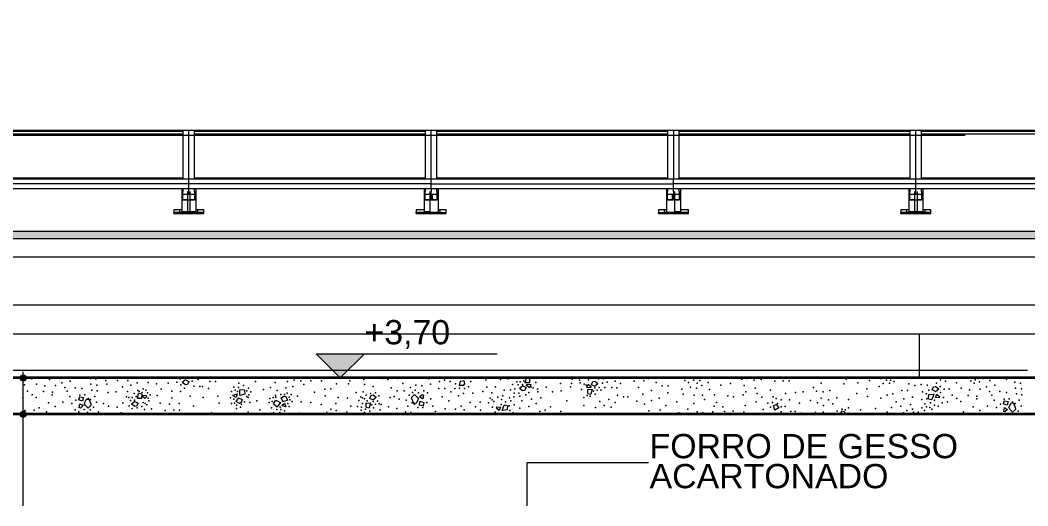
# Model space of a CAD drawing. Header units: metres. Extents: x -1783 to 21505, y -57 to 13660.
# Drawn here: x 16170.1 to 16585.8, y 7629.2 to 7829.5 of the extents above; entities that cross this region are included whole.
import ezdxf

# ---------------------------------------------------------------- set-up
doc = ezdxf.new("R2010")
doc.units = ezdxf.units.M
doc.header["$MEASUREMENT"] = 0
doc.linetypes.add('broken', pattern=[2.46944, 1.41111, -1.05833])
for name, color, linetype, lineweight, true_color in [('01_A Corte AA_1_ESTRUTURA-COB.EST_Caneta_No__16', 7, 'Continuous', 0, 0xc9c9c9), ('01_A Corte AA_1_ESTRUTURA-COB.EST_Caneta_No__97', 7, 'Continuous', 5, 0x6b6b6b), ('01_A Corte AA_1_PAREDE CONSTRUIR_Caneta_No__16', 7, 'Continuous', 0, 0xc9c9c9)]:
    doc.layers.add(name, color=color, linetype=linetype, lineweight=lineweight, true_color=true_color)
for name, color, linetype, lineweight in [('01_A Corte AA_1_ESTRUTURA-COB.EST_Caneta_No__241', 7, 'Continuous', 13), ('01_A Corte AA_1_LAJES.EST_Caneta_No__1', 7, 'Continuous', 35), ('01_A Corte AA_1_LAJES.EST_Caneta_No__241', 7, 'Continuous', 13), ('01_A Corte AA_1_LAJES.EST_Caneta_No__96', 252, 'Continuous', 0), ('01_A Corte AA_1_NOTAS-LAYOUT.EXEC_Caneta_No__241', 7, 'Continuous', 13)]:
    doc.layers.add(name, color=color, linetype=linetype, lineweight=lineweight)
for name, color, linetype in [('01_A Corte AA_1_PAREDE CONSTRUIR', 7, 'Continuous'), ('cotas', 7, 'Continuous'), ('COTAS EXECUTIVO.EXEC', 7, 'Continuous')]:
    doc.layers.add(name, color=color, linetype=linetype)
doc.styles.add('GENERATED_STYLE_1', font='arial.ttf')

# ---------------------------------------------------------------- blocks, each defined once
blk = doc.blocks.new('*X6658', base_point=(-79.8343, -33.8088))
at = {"layer": '01_A Corte AA_1_LAJES.EST_Caneta_No__241', "color": 7, "linetype": 'Continuous', "lineweight": 13, "ltscale": 1000}
for p, q in [((-62.0921, 3.6924), (-62.1057, 3.6812)), ((-62.0931, 3.6712), (-62.1057, 3.6812)), ((-62.0849, 3.6732), (-62.0931, 3.6712)), ((-62.0921, 3.6924), (-62.0787, 3.686)), ((-62.0787, 3.686), (-62.0849, 3.6732)), ((-60.9587, 3.6865), (-60.9628, 3.6694)), ((-60.9467, 3.669), (-60.9628, 3.6694)), ((-60.9587, 3.6865), (-60.9442, 3.6895)), ((-60.9414, 3.6756), (-60.9467, 3.669)), ((-60.9442, 3.6895), (-60.9414, 3.6756)), ((-60.7007, 3.6674), (-60.7143, 3.6563)), ((-60.7007, 3.6674), (-60.6873, 3.6611)), ((-60.6873, 3.6611), (-60.6935, 3.6483)), ((-60.6906, 3.6792), (-60.6855, 3.6999)), ((-60.6732, 3.6804), (-60.6906, 3.6792)), ((-60.6725, 3.697), (-60.6855, 3.6999)), ((-60.6854, 3.6687), (-60.6841, 3.6739)), ((-60.6738, 3.6592), (-60.6854, 3.6687)), ((-60.6841, 3.6739), (-60.6682, 3.6732)), ((-60.6682, 3.6732), (-60.6738, 3.6592)), ((-60.6725, 3.697), (-60.6732, 3.6804)), ((-60.4371, 3.6601), (-60.4314, 3.6741)), ((-60.4212, 3.6593), (-60.4371, 3.6601)), ((-60.4314, 3.6741), (-60.4198, 3.6646)), ((-60.4198, 3.6646), (-60.4212, 3.6593)), ((-60.418, 3.6722), (-60.4118, 3.685)), ((-60.4046, 3.6658), (-60.418, 3.6722)), ((-60.4118, 3.685), (-60.4036, 3.687)), ((-60.4046, 3.6658), (-60.391, 3.677)), ((-60.4036, 3.687), (-60.391, 3.677)), ((-60.016, 3.6992), (-60.0159, 3.7)), ((-60.011, 3.6972), (-60.016, 3.6992)), ((-60.008, 3.7), (-60.011, 3.6972)), ((-59.9793, 3.6964), (-59.9827, 3.7)), ((-59.9756, 3.7), (-59.9793, 3.6964)), ((-59.0118, 3.6504), (-59.0056, 3.6632)), ((-59.0056, 3.6632), (-58.9975, 3.6652)), ((-58.9975, 3.6652), (-58.9848, 3.6552)), ((-58.828, 3.7), (-58.8192, 3.6981)), ((-58.8187, 3.7), (-58.8192, 3.6981)), ((-62.5292, 3.6222), (-62.5337, 3.6097)), ((-62.5292, 3.6222), (-62.5127, 3.6193)), ((-62.5127, 3.6193), (-62.5169, 3.6039)), ((-62.2912, 3.6146), (-62.2861, 3.6352)), ((-62.2731, 3.6324), (-62.2861, 3.6352)), ((-62.2731, 3.6324), (-62.2737, 3.6157)), ((-62.2694, 3.623), (-62.268, 3.6283)), ((-62.2612, 3.6163), (-62.2694, 3.623)), ((-62.268, 3.6283), (-62.2554, 3.6277)), ((-62.2612, 3.6163), (-62.2558, 3.6184)), ((-62.2533, 3.6246), (-62.2558, 3.6184)), ((-62.2533, 3.6246), (-62.2554, 3.6277)), ((-61.8958, 3.6267), (-61.8955, 3.6293)), ((-61.8828, 3.6191), (-61.8958, 3.6267)), ((-61.8955, 3.6293), (-61.8794, 3.6338)), ((-61.8735, 3.6185), (-61.8842, 3.6028)), ((-61.8794, 3.6338), (-61.8828, 3.6191)), ((-61.8735, 3.6185), (-61.8583, 3.6117)), ((-61.8677, 3.6279), (-61.8684, 3.6506)), ((-61.8493, 3.6496), (-61.8684, 3.6506)), ((-61.8474, 3.633), (-61.8677, 3.6279)), ((-61.8493, 3.6496), (-61.8474, 3.633)), ((-61.698, 3.6174), (-61.6863, 3.6254)), ((-61.6905, 3.6026), (-61.698, 3.6174)), ((-61.6863, 3.6254), (-61.6782, 3.6231)), ((-61.6782, 3.6231), (-61.6722, 3.6081)), ((-61.3326, 3.6157), (-61.3264, 3.6284)), ((-61.3264, 3.6284), (-61.3182, 3.6305)), ((-61.3192, 3.6093), (-61.3056, 3.6205)), ((-61.3182, 3.6305), (-61.3056, 3.6205)), ((-61.1589, 3.6211), (-61.1472, 3.6323)), ((-61.158, 3.6128), (-61.1589, 3.6211)), ((-61.1472, 3.6323), (-61.1351, 3.6197)), ((-61.1351, 3.6197), (-61.1308, 3.6127)), ((-61.1265, 3.6214), (-61.1155, 3.6316)), ((-61.1134, 3.6139), (-61.1265, 3.6214)), ((-61.1155, 3.6316), (-61.1105, 3.6295)), ((-61.1105, 3.6295), (-61.1134, 3.6139)), ((-60.7016, 3.6463), (-60.7143, 3.6563)), ((-60.6935, 3.6483), (-60.7016, 3.6463)), ((-60.4328, 3.6363), (-60.4321, 3.6529)), ((-60.4328, 3.6363), (-60.4198, 3.6334)), ((-60.4321, 3.6529), (-60.4147, 3.654)), ((-60.4147, 3.654), (-60.4198, 3.6334)), ((-59.0266, 3.6145), (-59.026, 3.6311)), ((-59.026, 3.6311), (-59.0051, 3.633)), ((-59.0051, 3.633), (-59.0136, 3.6116)), ((-58.9984, 3.6441), (-59.0118, 3.6504)), ((-58.9985, 3.6191), (-58.9929, 3.6332)), ((-58.9826, 3.6184), (-58.9985, 3.6191)), ((-58.9984, 3.6441), (-58.9848, 3.6552)), ((-58.9929, 3.6332), (-58.9813, 3.6236)), ((-58.9813, 3.6236), (-58.9826, 3.6184)), ((-62.5169, 3.6039), (-62.5337, 3.6097)), ((-62.5312, 3.578), (-62.5283, 3.5937)), ((-62.5262, 3.576), (-62.5312, 3.578)), ((-62.5283, 3.5937), (-62.5152, 3.5862)), ((-62.5152, 3.5862), (-62.5262, 3.576)), ((-62.5017, 3.6109), (-62.5109, 3.5949)), ((-62.5066, 3.5879), (-62.5109, 3.5949)), ((-62.4944, 3.5753), (-62.5066, 3.5879)), ((-62.4897, 3.6115), (-62.5017, 3.6109)), ((-62.4828, 3.5865), (-62.4944, 3.5753)), ((-62.4837, 3.5948), (-62.4897, 3.6115)), ((-62.4837, 3.5948), (-62.4828, 3.5865)), ((-62.3013, 3.6028), (-62.3149, 3.5916)), ((-62.3022, 3.5816), (-62.3149, 3.5916)), ((-62.2941, 3.5837), (-62.3022, 3.5816)), ((-62.3013, 3.6028), (-62.2879, 3.5964)), ((-62.2879, 3.5964), (-62.2941, 3.5837)), ((-62.2737, 3.6157), (-62.2912, 3.6146)), ((-61.8701, 3.5949), (-61.8842, 3.6028)), ((-61.8624, 3.5982), (-61.8701, 3.5949)), ((-61.8583, 3.6117), (-61.8624, 3.5982)), ((-61.7288, 3.5937), (-61.7199, 3.6078)), ((-61.7288, 3.5937), (-61.7147, 3.5809)), ((-61.7199, 3.6078), (-61.7008, 3.599)), ((-61.7008, 3.599), (-61.7147, 3.5809)), ((-61.6955, 3.587), (-61.6836, 3.5963)), ((-61.6801, 3.5804), (-61.6955, 3.587)), ((-61.6905, 3.6026), (-61.6722, 3.6081)), ((-61.6836, 3.5963), (-61.6783, 3.5822)), ((-61.6783, 3.5822), (-61.6801, 3.5804)), ((-61.3474, 3.5797), (-61.3467, 3.5964)), ((-61.3474, 3.5797), (-61.3344, 3.5769)), ((-61.3467, 3.5964), (-61.3293, 3.5975)), ((-61.3293, 3.5975), (-61.3344, 3.5769)), ((-61.3192, 3.6093), (-61.3326, 3.6157)), ((-61.158, 3.6128), (-61.152, 3.596)), ((-61.152, 3.596), (-61.14, 3.5967)), ((-61.14, 3.5967), (-61.1308, 3.6127)), ((-61.1289, 3.5883), (-61.1248, 3.6037)), ((-61.1125, 3.5854), (-61.1289, 3.5883)), ((-61.1248, 3.6037), (-61.108, 3.5979)), ((-61.1125, 3.5854), (-61.108, 3.5979)), ((-60.8096, 3.5756), (-60.8083, 3.5808)), ((-60.8083, 3.5808), (-60.7924, 3.5801)), ((-60.7924, 3.5801), (-60.7981, 3.566)), ((-60.7859, 3.5662), (-60.7773, 3.5876)), ((-60.7643, 3.5847), (-60.7773, 3.5876)), ((-60.7643, 3.5847), (-60.765, 3.5681)), ((-59.6545, 3.5899), (-59.6665, 3.5843)), ((-59.6611, 3.5665), (-59.6665, 3.5843)), ((-59.6449, 3.5762), (-59.6611, 3.5665)), ((-59.6545, 3.5899), (-59.6449, 3.5762)), ((-59.0266, 3.6145), (-59.0136, 3.6116)), ((-58.7144, 3.6061), (-58.7189, 3.5937)), ((-58.7021, 3.5879), (-58.7189, 3.5937)), ((-58.7164, 3.562), (-58.7135, 3.5777)), ((-58.7144, 3.6061), (-58.698, 3.6033)), ((-58.7135, 3.5777), (-58.7004, 3.5702)), ((-58.698, 3.6033), (-58.7021, 3.5879)), ((-58.6869, 3.5949), (-58.6961, 3.5789)), ((-58.6918, 3.5719), (-58.6961, 3.5789)), ((-58.6749, 3.5955), (-58.6869, 3.5949)), ((-58.669, 3.5788), (-58.6749, 3.5955)), ((-58.669, 3.5788), (-58.668, 3.5704)), ((-60.7981, 3.566), (-60.8096, 3.5756)), ((-60.7925, 3.5552), (-60.7988, 3.55)), ((-60.7925, 3.5552), (-60.7817, 3.55)), ((-60.765, 3.5681), (-60.7859, 3.5662)), ((-59.6557, 3.55), (-59.6446, 3.5523)), ((-59.6446, 3.5523), (-59.6441, 3.55)), ((-59.389, 3.55), (-59.3859, 3.5627)), ((-59.3729, 3.5598), (-59.3859, 3.5627)), ((-59.3729, 3.5598), (-59.3733, 3.55)), ((-58.7114, 3.56), (-58.7164, 3.562)), ((-58.7004, 3.5702), (-58.7114, 3.56)), ((-58.6797, 3.5593), (-58.6918, 3.5719)), ((-58.668, 3.5704), (-58.6797, 3.5593))]:
    blk.add_line(p, q, dxfattribs=at)
for p in [(-62.7566, 3.6713), (-62.7268, 3.6962), (-62.7075, 3.6741), (-62.6729, 3.6675), (-62.6533, 3.694), (-62.6285, 3.6692), (-62.6023, 3.6796), (-62.5901, 3.6603), (-62.568, 3.6861), (-62.5477, 3.6596), (-62.4849, 3.6981), (-62.483, 3.6741), (-62.4623, 3.6948), (-62.4583, 3.6707), (-62.4212, 3.6889), (-62.417, 3.6742), (-62.3724, 3.6897), (-62.3609, 3.6993), (-62.3521, 3.6632), (-62.33, 3.689), (-62.3178, 3.6697), (-62.2916, 3.6801), (-62.2471, 3.6818), (-62.2126, 3.6752), (-62.1635, 3.6779), (-62.1288, 3.6822), (-62.1139, 3.6959), (-62.112, 3.672), (-62.0656, 3.6867), (-62.0579, 3.6656), (-62.0396, 3.6939), (-62.0337, 3.6641), (-62.0223, 3.6651), (-61.9923, 3.685), (-61.9687, 3.685), (-61.9306, 3.6992), (-61.8924, 3.662), (-61.8744, 3.6599), (-61.8729, 3.6791), (-61.8528, 3.669), (-61.8437, 3.6985), (-61.8032, 3.6849), (-61.7415, 3.6601), (-61.722, 3.6807), (-61.6715, 3.6857), (-61.6499, 3.6646), (-61.6439, 3.691), (-61.617, 3.6881), (-61.604, 3.6732), (-61.576, 3.6877), (-61.5314, 3.6877), (-61.4688, 3.6751), (-61.42, 3.6751), (-61.414, 3.6884), (-61.3566, 3.6933), (-61.3539, 3.6728), (-61.3182, 3.665), (-61.2816, 3.6971), (-61.2573, 3.6934), (-61.2435, 3.659), (-61.2168, 3.6979), (-61.196, 3.6764), (-61.1676, 3.6994), (-61.1642, 3.6604), (-61.142, 3.6708), (-61.1327, 3.6995), (-61.1177, 3.667), (-61.088, 3.6961), (-61.0815, 3.6746), (-61.0451, 3.6857), (-61.0237, 3.6904), (-61.0003, 3.6859), (-60.9782, 3.6762), (-60.9342, 3.698), (-60.9244, 3.6632), (-60.9153, 3.6858), (-60.8951, 3.6992), (-60.8771, 3.6986), (-60.8531, 3.6921), (-60.8498, 3.6622), (-60.8138, 3.6631), (-60.793, 3.6942), (-60.7608, 3.6959), (-60.7427, 3.6728), (-60.7259, 3.6837), (-60.7194, 3.6721), (-60.7114, 3.6844), (-60.7034, 3.6999), (-60.7018, 3.6734), (-60.6959, 3.6877), (-60.6663, 3.6631), (-60.6582, 3.6592), (-60.6466, 3.6811), (-60.6048, 3.6623), (-60.5446, 3.6768), (-60.5043, 3.6639), (-60.5003, 3.6777), (-60.4972, 3.6954), (-60.4665, 3.6905), (-60.4646, 3.6795), (-60.4471, 3.6741), (-60.439, 3.6702), (-60.4293, 3.6927), (-60.4035, 3.6598), (-60.3878, 3.6958), (-60.3859, 3.6611), (-60.3717, 3.678), (-60.3685, 3.6963), (-60.3626, 3.6604), (-60.353, 3.6819), (-60.3341, 3.6611), (-60.3193, 3.6863), (-60.3128, 3.6589), (-60.297, 3.6764), (-60.2406, 3.687), (-60.2235, 3.661), (-60.2018, 3.6885), (-60.1816, 3.6977), (-60.1508, 3.6809), (-60.1254, 3.6675), (-60.1012, 3.6677), (-60.0327, 3.69), (-60.0174, 3.6815), (-60.0088, 3.6617), (-59.995, 3.6903), (-59.9816, 3.6789), (-59.971, 3.6889), (-59.9623, 3.6684), (-59.9359, 3.6813), (-59.8831, 3.6698), (-59.8443, 3.6776), (-59.7968, 3.6946), (-59.7871, 3.6683), (-59.7762, 3.6974), (-59.7463, 3.6904), (-59.717, 3.6937), (-59.6615, 3.6873), (-59.626, 3.688), (-59.6021, 3.6881), (-59.5012, 3.6601), (-59.4694, 3.6778), (-59.3763, 3.6756), (-59.3665, 3.6951), (-59.3186, 3.6794), (-59.2706, 3.6898), (-59.2304, 3.6642), (-59.2231, 3.6976), (-59.2139, 3.6771), (-59.2006, 3.691), (-59.188, 3.6781), (-59.1837, 3.6914), (-59.1686, 3.6856), (-59.1075, 3.6763), (-59.083, 3.6682), (-59.0568, 3.6723), (-59.0326, 3.6708), (-58.9936, 3.6783), (-58.9785, 3.6644), (-58.9779, 3.6922), (-58.9562, 3.6873), (-58.912, 3.6802), (-58.8528, 3.6887), (-58.8385, 3.678), (-58.8343, 3.6927), (-58.8167, 3.6845), (-58.8013, 3.698), (-58.7875, 3.6636), (-58.7735, 3.6893), (-58.7532, 3.6701), (-58.7053, 3.6949), (-58.6701, 3.6821), (-58.6475, 3.6788), (-58.6182, 3.6989), (-62.7637, 3.6177), (-62.7444, 3.6454), (-62.725, 3.6309), (-62.7081, 3.6195), (-62.6784, 3.644), (-62.642, 3.6305), (-62.6418, 3.641), (-62.5804, 3.6455), (-62.5701, 3.624), (-62.5289, 3.6291), (-62.5201, 3.6559), (-62.5083, 3.6298), (-62.4791, 3.65), (-62.4671, 3.6241), (-62.4564, 3.6467), (-62.4113, 3.6395), (-62.3787, 3.6429), (-62.3353, 3.6221), (-62.3318, 3.6439), (-62.3265, 3.6191), (-62.312, 3.6197), (-62.304, 3.6352), (-62.2965, 3.623), (-62.2885, 3.6488), (-62.283, 3.6438), (-62.271, 3.6406), (-62.2668, 3.6553), (-62.2566, 3.6494), (-62.2493, 3.6379), (-62.2378, 3.6298), (-62.2096, 3.628), (-62.1933, 3.6531), (-62.1491, 3.646), (-62.1487, 3.6174), (-62.1126, 3.6442), (-62.0969, 3.6581), (-62.0731, 3.6246), (-62.0194, 3.6197), (-61.9978, 3.657), (-61.9597, 3.6242), (-61.9067, 3.6176), (-61.9027, 3.644), (-61.8874, 3.649), (-61.8784, 3.6437), (-61.84, 3.6229), (-61.8392, 3.6467), (-61.834, 3.619), (-61.8324, 3.6576), (-61.8318, 3.6306), (-61.8235, 3.6433), (-61.7706, 3.6525), (-61.7304, 3.6195), (-61.7215, 3.6271), (-61.7192, 3.6202), (-61.7141, 3.6481), (-61.6988, 3.6311), (-61.6834, 3.6311), (-61.6782, 3.6586), (-61.6725, 3.6375), (-61.6641, 3.6206), (-61.656, 3.6321), (-61.631, 3.6252), (-61.5599, 3.6412), (-61.5172, 3.6543), (-61.5159, 3.626), (-61.4933, 3.6544), (-61.462, 3.6198), (-61.3883, 3.6395), (-61.3685, 3.6226), (-61.3617, 3.6176), (-61.359, 3.6429), (-61.3472, 3.6296), (-61.329, 3.6359), (-61.3085, 3.6386), (-61.2954, 3.6268), (-61.248, 3.619), (-61.231, 3.6234), (-61.2198, 3.6469), (-61.1907, 3.6474), (-61.1696, 3.6284), (-61.1556, 3.6398), (-61.1449, 3.6499), (-61.1316, 3.6384), (-61.1091, 3.6473), (-61.0938, 3.6388), (-61.0466, 3.6565), (-61.033, 3.6214), (-61.0224, 3.6567), (-60.9971, 3.6433), (-60.9819, 3.6562), (-60.9663, 3.6265), (-60.9623, 3.6582), (-60.946, 3.6357), (-60.9419, 3.6563), (-60.9073, 3.6372), (-60.8656, 3.6447), (-60.8286, 3.6379), (-60.8044, 3.6208), (-60.7836, 3.626), (-60.7783, 3.6494), (-60.7555, 3.6183), (-60.7522, 3.6513), (-60.7371, 3.6219), (-60.7368, 3.6369), (-60.7336, 3.6553), (-60.7175, 3.6375), (-60.713, 3.6249), (-60.6889, 3.6301), (-60.676, 3.6405), (-60.6407, 3.6538), (-60.6388, 3.6428), (-60.6257, 3.6176), (-60.5786, 3.643), (-60.5418, 3.6474), (-60.4587, 3.6522), (-60.4493, 3.6192), (-60.4349, 3.628), (-60.4228, 3.6249), (-60.4094, 3.6456), (-60.4019, 3.6334), (-60.3938, 3.6489), (-60.3794, 3.6495), (-60.3095, 3.629), (-60.2855, 3.6225), (-60.2675, 3.6219), (-60.2049, 3.633), (-60.1696, 3.648), (-60.1028, 3.6386), (-60.045, 3.6542), (-60.0386, 3.6327), (-59.9938, 3.6292), (-59.9845, 3.658), (-59.9589, 3.6293), (-59.9305, 3.6524), (-59.9097, 3.6309), (-59.8553, 3.6263), (-59.8309, 3.6225), (-59.7913, 3.631), (-59.7799, 3.6423), (-59.7419, 3.6582), (-59.7339, 3.6359), (-59.7141, 3.6205), (-59.679, 3.6491), (-59.6677, 3.622), (-59.6165, 3.6365), (-59.5761, 3.6403), (-59.5441, 3.6425), (-59.4883, 3.6451), (-59.4614, 3.6423), (-59.4337, 3.6476), (-59.4045, 3.6175), (-59.322, 3.6362), (-59.2815, 3.6551), (-59.2781, 3.6232), (-59.197, 3.6293), (-59.1747, 3.634), (-59.1366, 3.6483), (-59.113, 3.6482), (-59.0932, 3.6212), (-59.051, 3.6425), (-59.037, 3.6341), (-59.0249, 3.6497), (-58.9767, 3.6405), (-58.9649, 3.6194), (-58.9617, 3.6542), (-58.9418, 3.6553), (-58.9296, 3.6293), (-58.8927, 3.6581), (-58.8636, 3.628), (-58.8581, 3.6515), (-58.827, 3.6249), (-58.8137, 3.6532), (-58.7753, 3.6443), (-58.7656, 3.6295), (-58.7329, 3.6436), (-58.7053, 3.6399), (-58.6682, 3.6581), (-58.6643, 3.634), (-58.6435, 3.6546), (-58.6416, 3.6307), (-62.6967, 3.5765), (-62.6572, 3.5975), (-62.63, 3.5817), (-62.598, 3.6002), (-62.5614, 3.5943), (-62.5449, 3.6084), (-62.4945, 3.6157), (-62.4845, 3.6107), (-62.4721, 3.5792), (-62.4595, 3.5998), (-62.4307, 3.5945), (-62.4107, 3.5841), (-62.3745, 3.5789), (-62.3512, 3.5976), (-62.325, 3.5853), (-62.32, 3.6075), (-62.3024, 3.6088), (-62.2914, 3.5762), (-62.2733, 3.5825), (-62.2669, 3.5985), (-62.2588, 3.5945), (-62.252, 3.5895), (-62.2472, 3.6165), (-62.2435, 3.6049), (-62.197, 3.5957), (-62.1584, 3.5923), (-62.1185, 3.5952), (-62.0599, 3.5831), (-61.9538, 3.5964), (-61.9026, 3.5949), (-61.8937, 3.6122), (-61.8908, 3.5955), (-61.8826, 3.5879), (-61.8654, 3.5801), (-61.861, 3.5919), (-61.8491, 3.6016), (-61.8265, 3.5981), (-61.7976, 3.606), (-61.747, 3.5981), (-61.7448, 3.6148), (-61.7383, 3.5764), (-61.7349, 3.6023), (-61.7025, 3.5799), (-61.6708, 3.5948), (-61.6641, 3.5824), (-61.6625, 3.6096), (-61.653, 3.6027), (-61.615, 3.6015), (-61.576, 3.5982), (-61.5326, 3.5907), (-61.4717, 3.5947), (-61.4235, 3.6164), (-61.4109, 3.5841), (-61.3826, 3.5823), (-61.3769, 3.6072), (-61.3667, 3.5789), (-61.3621, 3.5945), (-61.3535, 3.6136), (-61.3425, 3.6059), (-61.324, 3.5891), (-61.3181, 3.6033), (-61.3165, 3.5769), (-61.3084, 3.5924), (-61.3005, 3.6046), (-61.2939, 3.593), (-61.2852, 3.59), (-61.2547, 3.5811), (-61.211, 3.6131), (-61.1822, 3.6078), (-61.1746, 3.5835), (-61.1572, 3.5969), (-61.1472, 3.5919), (-61.1334, 3.5778), (-61.1127, 3.5785), (-61.0968, 3.5992), (-61.0803, 3.6133), (-61.0716, 3.5836), (-61.0058, 3.6055), (-60.955, 3.5835), (-60.9182, 3.5991), (-60.8954, 3.5812), (-60.8761, 3.6003), (-60.842, 3.5975), (-60.835, 3.6164), (-60.8274, 3.6095), (-60.826, 3.5798), (-60.8202, 3.6023), (-60.7894, 3.5908), (-60.7889, 3.6112), (-60.7723, 3.6018), (-60.7574, 3.5855), (-60.7496, 3.6058), (-60.737, 3.5887), (-60.7042, 3.6053), (-60.6763, 3.5819), (-60.665, 3.6124), (-60.6457, 3.5947), (-60.586, 3.5815), (-60.5194, 3.6059), (-60.4485, 3.5857), (-60.4012, 3.5785), (-60.3836, 3.6033), (-60.3656, 3.5861), (-60.3453, 3.6104), (-60.3364, 3.5799), (-60.3203, 3.5992), (-60.2301, 3.6048), (-60.1988, 3.5924), (-60.1701, 3.6075), (-60.1386, 3.6169), (-60.1102, 3.5857), (-60.0647, 3.6014), (-59.9954, 3.5948), (-59.9517, 3.6106), (-59.9116, 3.5838), (-59.9013, 3.5986), (-59.8752, 3.581), (-59.7835, 3.5857), (-59.7381, 3.6014), (-59.6901, 3.5962), (-59.6782, 3.5796), (-59.6711, 3.5987), (-59.6554, 3.6156), (-59.6494, 3.5946), (-59.6351, 3.6095), (-59.6343, 3.5805), (-59.6181, 3.5822), (-59.5998, 3.61), (-59.5598, 3.5959), (-59.5131, 3.6068), (-59.4853, 3.5968), (-59.4693, 3.6162), (-59.4603, 3.5857), (-59.4401, 3.61), (-59.4221, 3.5928), (-59.3572, 3.6104), (-59.3564, 3.5768), (-59.2236, 3.616), (-59.18, 3.5785), (-59.16, 3.6014), (-59.1407, 3.5837), (-59.1293, 3.6142), (-59.1014, 3.5908), (-59.0539, 3.6105), (-59.0539, 3.5774), (-59.0414, 3.5934), (-59.0354, 3.5809), (-59.0335, 3.6138), (-59.0208, 3.5776), (-59.0187, 3.5974), (-59.002, 3.588), (-59.0015, 3.6084), (-58.9869, 3.5836), (-58.9708, 3.5969), (-58.9489, 3.6017), (-58.9102, 3.6149), (-58.8933, 3.6035), (-58.8424, 3.5815), (-58.8272, 3.6144), (-58.7832, 3.5842), (-58.7553, 3.608), (-58.7466, 3.5783), (-58.7301, 3.5924), (-58.7142, 3.6131), (-58.6935, 3.6138), (-58.6797, 3.5997), (-58.6697, 3.5947), (-58.6523, 3.6081), (-58.6447, 3.5837), (-62.7557, 3.5658), (-62.717, 3.5673), (-62.6659, 3.5598), (-62.5479, 3.5688), (-62.5326, 3.5603), (-62.5101, 3.5692), (-62.4968, 3.5577), (-62.4861, 3.5678), (-62.451, 3.5601), (-62.3594, 3.5564), (-62.3119, 3.5735), (-62.2614, 3.5692), (-62.2322, 3.5726), (-62.1767, 3.5661), (-62.1412, 3.5668), (-62.1173, 3.5669), (-61.9846, 3.5566), (-61.8915, 3.5545), (-61.8817, 3.5739), (-61.8338, 3.5582), (-61.7858, 3.5686), (-61.729, 3.5559), (-61.7158, 3.5698), (-61.7031, 3.557), (-61.6988, 3.5702), (-61.6838, 3.5644), (-61.6226, 3.5551), (-61.572, 3.5511), (-61.5088, 3.5571), (-61.4931, 3.571), (-61.4714, 3.5661), (-61.4272, 3.559), (-61.368, 3.5675), (-61.3536, 3.5568), (-61.3495, 3.5715), (-61.3319, 3.5633), (-61.2887, 3.5682), (-61.2205, 3.5737), (-61.1853, 3.5609), (-61.1626, 3.5576), (-61.1216, 3.5517), (-61.0727, 3.5525), (-61.0613, 3.5621), (-61.0304, 3.5518), (-61.0211, 3.5726), (-60.9786, 3.5711), (-60.9421, 3.5681), (-60.876, 3.5667), (-60.8143, 3.5588), (-60.7539, 3.5651), (-60.7399, 3.5567), (-60.7124, 3.5749), (-60.631, 3.5621), (-60.6087, 3.5668), (-60.5441, 3.5613), (-60.3443, 3.5538), (-60.3174, 3.5509), (-60.2763, 3.5505), (-60.2318, 3.5505), (-60.1805, 3.565), (-60.1341, 3.5666), (-60.1144, 3.5512), (-60.0569, 3.5561), (-60.0194, 3.5714), (-59.982, 3.5599), (-59.9576, 3.5562), (-59.9172, 3.5607), (-59.868, 3.5622), (-59.8331, 3.5624), (-59.7883, 3.5589), (-59.7241, 3.5532), (-59.7096, 3.5702), (-59.6346, 3.5608), (-59.5955, 3.562), (-59.5774, 3.5614), (-59.5534, 3.5549), (-59.4934, 3.557), (-59.4612, 3.5587), (-59.4037, 3.5627), (-59.3963, 3.5505), (-59.3828, 3.5712), (-59.3708, 3.5681), (-59.3077, 3.5691), (-59.2454, 3.5737), (-59.1976, 3.5582), (-59.1668, 3.5533), (-59.1297, 3.5556), (-59.1167, 3.566), (-59.0926, 3.5712), (-59.0882, 3.5586), (-59.0689, 3.5592), (-59.0438, 3.5662), (-59.0132, 3.5706), (-58.9022, 3.5513), (-58.8819, 3.5605), (-58.8152, 3.5657), (-58.7331, 3.5528), (-58.6953, 3.5532), (-58.6713, 3.5518), (-58.6573, 3.5632)]:
    blk.add_point(p, dxfattribs=at)

msp = doc.modelspace()

# ---------------------------------------------------------------- hatches: boundary and pattern name
at = {"layer": '01_A Corte AA_1_ESTRUTURA-COB.EST_Caneta_No__97', "linetype": 'Continuous', "lineweight": 5, "true_color": 0x6b6b6b}
h = msp.add_hatch(dxfattribs=at)
h.set_pattern_fill('AR_CONC_0001', color=251, scale=100, style=0, pattern_type=2)
h.set_pattern_definition([(50, (22447.53, 7311.93), (-54.6554, 4.78173), [5.715, -62.865]), (355, (22447.53, 7311.93), (-10.57303, 57.31705), [4.572, -50.29218]), (100.4514, (22452.083, 7311.53), (44.08237, 52.53533), [4.857, -53.42707]), (46.1842, (22447.53, 7327.17), (-81.3237, 12.6127), [8.5725, -94.2975]), (96.6356, (22454.306, 7326.12), (71.2212, 74.2278), [7.2855, -80.1407]), (351.1842, (22447.53, 7327.17), (71.2212, 74.2278), [6.858, -75.4379]), (21, (22455.15, 7323.36), (-45.48432, 30.67956), [5.715, -62.865]), (326, (22455.15, 7323.36), (18.5406, 55.2564), [4.572, -50.292]), (71.4514, (22458.94, 7320.803), (64.02493, 24.57683), [4.857, -53.427]), (37.5, (22447.529, 7311.93), (0.92658, 25.36651), [0, -49.6824, 0, -51.054, 0, -50.4825]), (7.5, (22447.53, 7311.93), (20.0459, 30.05417), [0, -29.1084, 0, -48.5394, 0, -19.2405]), (327.5, (22430.536, 7311.93), (-40.67718, 1.718623), [0, -19.05, 0, -59.436, 0, -78.867]), (317.5, (22422.916, 7311.93), (44.43875, 7.62795), [0, -24.765, 0, -39.4716, 0, -56.007])])
h.paths.add_polyline_path([(15816.125, 7742.312), (15816.125, 7739.297), (18026.125, 7739.297), (18026.125, 7742.312)])
at = {"layer": '01_A Corte AA_1_PAREDE CONSTRUIR_Caneta_No__16', "linetype": 'Continuous', "lineweight": 0, "true_color": 0xc9c9c9}
h = msp.add_hatch(dxfattribs=at)
h.set_pattern_fill('CERAMICA_60_X_60_0001', color=9, scale=100, style=0, pattern_type=2)
h.set_pattern_definition([(0, (16541.125, 7311.93), (0, 60), []), (90, (16541.125, 7311.93), (-60, 0), [])])
h.paths.add_polyline_path([(16541.125, 7681.929), (16776.125, 7681.929), (16776.125, 7699.929), (16541.125, 7699.929)])
at = {"layer": 'cotas'}
h = msp.add_hatch(color=7, dxfattribs=at)
h.dxf.hatch_style = 1
h.paths.add_polyline_path([(21504.961, 13659.963), (10304.961, 13659.963), (10304.961, 5739.963), (21504.961, 5739.963)])
h.paths.add_polyline_path([(10571.627, 13593.296), (21371.627, 13593.296), (21371.627, 5806.63), (10571.627, 5806.63)], flags=16)
at = {"layer": 'COTAS EXECUTIVO.EXEC', "linetype": 'Continuous', "lineweight": 13}
msp.add_hatch(color=256, dxfattribs=at).paths.add_polyline_path([(16302.133, 7681.929), (16312.133, 7691.929), (16292.133, 7691.929)])
at = {"layer": 'COTAS EXECUTIVO.EXEC', "linetype": 'Continuous', "lineweight": 13, "ltscale": 1000}
for points in [[(16170.062, 7681.929), (16170.157, 7681.451), (16170.428, 7681.046), (16170.834, 7680.775), (16171.312, 7680.679), (16171.791, 7680.775), (16172.196, 7681.046), (16172.467, 7681.451), (16172.562, 7681.929), (16172.467, 7682.408), (16172.196, 7682.813), (16171.791, 7683.084), (16171.312, 7683.179), (16170.834, 7683.084), (16170.428, 7682.813), (16170.157, 7682.408)], [(16170.062, 7666.929), (16170.157, 7666.451), (16170.428, 7666.046), (16170.834, 7665.775), (16171.312, 7665.679), (16171.791, 7665.775), (16172.196, 7666.046), (16172.467, 7666.451), (16172.562, 7666.929), (16172.467, 7667.408), (16172.196, 7667.813), (16171.791, 7668.084), (16171.312, 7668.179), (16170.834, 7668.084), (16170.428, 7667.813), (16170.157, 7667.408)]]:
    msp.add_hatch(color=256, dxfattribs=at).paths.add_polyline_path(points)

# ---------------------------------------------------------------- linework, layer by layer
at = {"layer": '01_A Corte AA_1_ESTRUTURA-COB.EST_Caneta_No__16', "color": 9, "linetype": 'Continuous', "lineweight": 0, "ltscale": 1000, "true_color": 0xc9c9c9}
for p, q in [((15816.125, 7731.934), (17866.169, 7731.934)), ((17866.169, 7711.934), (15816.125, 7711.934))]:
    msp.add_line(p, q, dxfattribs=at)
at = {"layer": '01_A Corte AA_1_ESTRUTURA-COB.EST_Caneta_No__241', "color": 7, "linetype": 'Continuous', "lineweight": 13, "ltscale": 1000}
for p, q in [((18010.625, 7742.312), (15816.125, 7742.312)), ((18026.125, 7739.297), (15816.125, 7739.297))]:
    msp.add_line(p, q, dxfattribs=at)
at = {"layer": '01_A Corte AA_1_LAJES.EST_Caneta_No__1', "color": 7, "linetype": 'Continuous', "lineweight": 35, "ltscale": 1000}
for p, q in [((18026.125, 7681.929), (15816.125, 7681.929)), ((16776.125, 7666.929), (15831.125, 7666.929))]:
    msp.add_line(p, q, dxfattribs=at)
at = {"layer": '01_A Corte AA_1_LAJES.EST_Caneta_No__96', "color": 252, "linetype": 'Continuous', "lineweight": 0, "ltscale": 1000}
for p, q in [((16239.608, 7783.961), (16139.608, 7783.961)), ((16142.008, 7783.722), (16237.208, 7783.722)), ((16237.208, 7783.722), (16237.208, 7764.299)), ((16339.608, 7783.961), (16239.608, 7783.961)), ((16239.608, 7764.06), (16239.608, 7783.961)), ((16242.008, 7764.299), (16242.008, 7783.722)), ((16242.008, 7783.722), (16337.208, 7783.722)), ((16337.208, 7783.722), (16337.208, 7764.299)), ((16339.608, 7764.06), (16339.608, 7783.961)), ((16439.608, 7783.922), (16339.608, 7783.922)), ((16342.008, 7764.26), (16342.008, 7783.683)), ((16342.008, 7783.683), (16437.208, 7783.683)), ((16437.208, 7783.683), (16437.208, 7764.26)), ((16539.608, 7783.961), (16439.608, 7783.961)), ((16439.608, 7783.961), (16439.608, 7764.06)), ((16442.008, 7764.299), (16442.008, 7783.722)), ((16442.008, 7783.722), (16537.208, 7783.722)), ((16537.208, 7783.722), (16537.208, 7764.299)), ((16639.608, 7783.961), (16539.608, 7783.961)), ((16539.608, 7764.06), (16539.608, 7783.961)), ((16542.008, 7764.299), (16542.008, 7783.722)), ((16542.008, 7783.722), (16637.208, 7783.722)), ((16237.208, 7782.478), (16142.008, 7782.478)), ((16337.208, 7782.478), (16242.008, 7782.478)), ((16437.208, 7782.439), (16342.008, 7782.439)), ((16537.208, 7782.478), (16442.008, 7782.478)), ((16637.208, 7782.478), (16542.008, 7782.478)), ((16139.608, 7764.06), (16239.608, 7764.06)), ((16237.208, 7764.299), (16142.008, 7764.299)), ((16239.608, 7764.06), (16339.608, 7764.06)), ((16239.608, 7762.07), (16239.608, 7764.06)), ((16337.208, 7764.299), (16242.008, 7764.299)), ((16339.608, 7764.021), (16339.608, 7764.06)), ((16339.608, 7764.021), (16439.608, 7764.021)), ((16339.608, 7762.031), (16339.608, 7764.021)), ((16437.208, 7764.26), (16342.008, 7764.26)), ((16439.608, 7764.06), (16539.608, 7764.06)), ((16439.608, 7764.021), (16439.608, 7764.06)), ((16439.608, 7762.031), (16439.608, 7764.021)), ((16537.208, 7764.299), (16442.008, 7764.299)), ((16539.608, 7764.06), (16639.608, 7764.06)), ((16539.608, 7762.07), (16539.608, 7764.06)), ((16637.208, 7764.299), (16542.008, 7764.299)), ((16139.608, 7762.07), (16239.608, 7762.07)), ((16142.008, 7760.08), (16237.208, 7760.08)), ((16236.708, 7760.08), (16236.708, 7759.765)), ((16236.708, 7759.765), (16236.708, 7758.886)), ((16236.708, 7758.886), (16236.708, 7750.627)), ((16237.208, 7760.08), (16239.608, 7760.08)), ((16237.208, 7760.08), (16237.208, 7758.886)), ((16237.208, 7757.692), (16237.208, 7758.886)), ((16239.108, 7758.886), (16239.108, 7757.692)), ((16239.608, 7762.07), (16339.608, 7762.07)), ((16239.608, 7760.08), (16239.608, 7762.07)), ((16239.608, 7760.08), (16242.008, 7760.08)), ((16239.608, 7757.692), (16239.608, 7760.08)), ((16240.108, 7758.886), (16240.108, 7757.692)), ((16242.008, 7760.08), (16337.208, 7760.08)), ((16242.008, 7758.886), (16242.008, 7760.08)), ((16242.008, 7758.886), (16242.008, 7757.692)), ((16242.508, 7760.08), (16242.508, 7759.765)), ((16242.508, 7759.765), (16242.508, 7758.886)), ((16242.508, 7758.886), (16242.508, 7750.627)), ((16336.708, 7760.08), (16336.708, 7759.765)), ((16336.708, 7759.765), (16336.708, 7758.886)), ((16336.708, 7758.886), (16336.708, 7750.627)), ((16337.208, 7760.08), (16339.608, 7760.08)), ((16337.208, 7760.08), (16337.208, 7758.886)), ((16337.208, 7757.692), (16337.208, 7758.886)), ((16339.108, 7758.856), (16339.108, 7758.847)), ((16339.108, 7758.847), (16339.108, 7750.627)), ((16339.608, 7760.041), (16339.608, 7762.031)), ((16339.608, 7762.031), (16439.608, 7762.031)), ((16339.608, 7760.041), (16342.008, 7760.041)), ((16339.608, 7760.041), (16339.608, 7758.847)), ((16339.608, 7757.653), (16339.608, 7758.847)), ((16342.008, 7760.041), (16437.208, 7760.041)), ((16342.008, 7758.847), (16342.008, 7760.041)), ((16342.008, 7758.847), (16342.008, 7757.653)), ((16342.508, 7760.041), (16342.508, 7759.726)), ((16342.508, 7759.726), (16342.508, 7758.847)), ((16342.508, 7758.847), (16342.508, 7750.627)), ((16436.708, 7760.041), (16436.708, 7759.726)), ((16436.708, 7759.726), (16436.708, 7758.847)), ((16436.708, 7758.847), (16436.708, 7750.627)), ((16437.208, 7760.041), (16439.608, 7760.041)), ((16437.208, 7760.041), (16437.208, 7758.847)), ((16437.208, 7757.653), (16437.208, 7758.847)), ((16439.608, 7762.07), (16539.608, 7762.07)), ((16439.608, 7760.041), (16439.608, 7762.031)), ((16439.608, 7760.08), (16442.008, 7760.08)), ((16439.608, 7758.847), (16439.608, 7760.041)), ((16439.608, 7758.847), (16439.608, 7757.653)), ((16440.108, 7758.856), (16440.108, 7758.847)), ((16440.108, 7758.847), (16440.108, 7750.627)), ((16442.008, 7760.08), (16537.208, 7760.08)), ((16442.008, 7758.886), (16442.008, 7760.08)), ((16442.008, 7758.886), (16442.008, 7757.692)), ((16442.508, 7760.08), (16442.508, 7759.765)), ((16442.508, 7759.765), (16442.508, 7758.886)), ((16442.508, 7758.886), (16442.508, 7750.627)), ((16536.708, 7760.08), (16536.708, 7759.765)), ((16536.708, 7759.765), (16536.708, 7758.886)), ((16536.708, 7758.886), (16536.708, 7750.627)), ((16537.208, 7760.08), (16539.608, 7760.08)), ((16537.208, 7760.08), (16537.208, 7758.886)), ((16537.208, 7757.692), (16537.208, 7758.886)), ((16539.108, 7758.886), (16539.108, 7757.692)), ((16539.608, 7762.07), (16639.608, 7762.07)), ((16539.608, 7760.08), (16539.608, 7762.07)), ((16539.608, 7760.08), (16542.008, 7760.08)), ((16539.608, 7757.692), (16539.608, 7760.08)), ((16540.108, 7758.886), (16540.108, 7757.692)), ((16542.008, 7760.08), (16637.208, 7760.08)), ((16542.008, 7758.886), (16542.008, 7760.08)), ((16542.008, 7758.886), (16542.008, 7757.692)), ((16542.508, 7760.08), (16542.508, 7759.765)), ((16542.508, 7759.765), (16542.508, 7758.886)), ((16542.508, 7758.886), (16542.508, 7750.627)), ((16237.208, 7757.692), (16239.108, 7757.692)), ((16237.208, 7755.304), (16237.208, 7757.692)), ((16237.208, 7755.542), (16239.108, 7755.542)), ((16239.608, 7755.304), (16237.208, 7755.304)), ((16239.108, 7757.692), (16239.108, 7755.304)), ((16239.108, 7757.692), (16239.608, 7757.692)), ((16239.108, 7755.304), (16239.108, 7750.627)), ((16239.608, 7757.692), (16240.108, 7757.692)), ((16242.008, 7755.304), (16239.608, 7755.304)), ((16240.108, 7757.692), (16242.008, 7757.692)), ((16240.108, 7757.692), (16240.108, 7755.304)), ((16240.108, 7755.542), (16242.008, 7755.542)), ((16240.108, 7755.304), (16240.108, 7750.627)), ((16242.008, 7757.692), (16242.008, 7755.304)), ((16337.208, 7757.692), (16339.108, 7757.692)), ((16337.208, 7755.304), (16337.208, 7757.692)), ((16337.208, 7755.542), (16339.108, 7755.542)), ((16339.108, 7755.304), (16337.208, 7755.304)), ((16339.608, 7755.265), (16339.608, 7757.653)), ((16339.608, 7757.653), (16342.008, 7757.653)), ((16342.008, 7755.265), (16339.608, 7755.265)), ((16340.108, 7757.653), (16340.108, 7755.265)), ((16340.108, 7755.503), (16342.008, 7755.503)), ((16342.008, 7757.653), (16342.008, 7755.265)), ((16437.208, 7757.653), (16439.608, 7757.653)), ((16437.208, 7755.265), (16437.208, 7757.653)), ((16437.208, 7755.503), (16439.108, 7755.503)), ((16439.608, 7755.265), (16437.208, 7755.265)), ((16439.108, 7757.653), (16439.108, 7755.265)), ((16439.608, 7757.653), (16439.608, 7755.265)), ((16440.108, 7757.692), (16442.008, 7757.692)), ((16440.108, 7755.542), (16442.008, 7755.542)), ((16442.008, 7755.304), (16440.108, 7755.304)), ((16442.008, 7757.692), (16442.008, 7755.304)), ((16537.208, 7757.692), (16539.108, 7757.692)), ((16537.208, 7755.304), (16537.208, 7757.692)), ((16537.208, 7755.542), (16539.108, 7755.542)), ((16539.608, 7755.304), (16537.208, 7755.304)), ((16539.108, 7757.692), (16539.108, 7755.304)), ((16539.108, 7757.692), (16539.608, 7757.692)), ((16539.108, 7755.304), (16539.108, 7750.627)), ((16539.608, 7757.692), (16540.108, 7757.692)), ((16542.008, 7755.304), (16539.608, 7755.304)), ((16540.108, 7757.692), (16542.008, 7757.692)), ((16540.108, 7757.692), (16540.108, 7755.304)), ((16540.108, 7755.542), (16542.008, 7755.542)), ((16540.108, 7755.304), (16540.108, 7750.627)), ((16542.008, 7757.692), (16542.008, 7755.304)), ((16236.708, 7751.244), (16233.408, 7751.244)), ((16233.408, 7751.244), (16233.408, 7750.249)), ((16233.408, 7750.249), (16243.408, 7750.249)), ((16233.408, 7749.751), (16233.408, 7750.249)), ((16235.808, 7751.244), (16235.808, 7750.249)), ((16235.808, 7749.751), (16235.808, 7750.249)), ((16236.708, 7750.627), (16240.108, 7750.627)), ((16240.108, 7750.627), (16242.508, 7750.627)), ((16243.408, 7751.244), (16242.508, 7751.244)), ((16245.808, 7751.244), (16243.408, 7751.244)), ((16243.408, 7750.249), (16243.408, 7751.244)), ((16243.408, 7750.249), (16245.808, 7750.249)), ((16243.408, 7749.751), (16243.408, 7750.249)), ((16245.808, 7750.249), (16245.808, 7751.244)), ((16245.808, 7749.751), (16245.808, 7750.249)), ((16336.708, 7751.244), (16333.408, 7751.244)), ((16333.408, 7751.244), (16333.408, 7750.249)), ((16333.408, 7750.249), (16343.408, 7750.249)), ((16333.408, 7749.751), (16333.408, 7750.249)), ((16335.808, 7750.21), (16345.808, 7750.21)), ((16335.808, 7749.712), (16335.808, 7750.21)), ((16336.708, 7750.627), (16339.108, 7750.627)), ((16343.408, 7751.244), (16342.508, 7751.244)), ((16343.408, 7750.249), (16343.408, 7751.244)), ((16345.808, 7751.205), (16343.408, 7751.205)), ((16343.408, 7750.21), (16343.408, 7750.249)), ((16345.808, 7750.21), (16345.808, 7751.205)), ((16345.808, 7749.712), (16345.808, 7750.21)), ((16435.808, 7751.205), (16433.408, 7751.205)), ((16433.408, 7751.205), (16433.408, 7750.21)), ((16433.408, 7750.21), (16443.408, 7750.21)), ((16433.408, 7749.712), (16433.408, 7750.21)), ((16436.708, 7751.244), (16435.808, 7751.244)), ((16435.808, 7751.244), (16435.808, 7750.249)), ((16435.808, 7750.249), (16445.808, 7750.249)), ((16435.808, 7750.249), (16435.808, 7750.249)), ((16440.108, 7750.627), (16442.508, 7750.627)), ((16445.808, 7751.244), (16442.508, 7751.244)), ((16443.408, 7749.712), (16443.408, 7750.21)), ((16445.808, 7750.249), (16445.808, 7751.244)), ((16445.808, 7749.751), (16445.808, 7750.249)), ((16536.708, 7751.244), (16533.408, 7751.244)), ((16533.408, 7751.244), (16533.408, 7750.249)), ((16533.408, 7750.249), (16543.408, 7750.249)), ((16533.408, 7749.751), (16533.408, 7750.249)), ((16535.808, 7751.244), (16535.808, 7750.249)), ((16535.808, 7749.751), (16535.808, 7750.249)), ((16536.708, 7750.627), (16540.108, 7750.627)), ((16540.108, 7750.627), (16542.508, 7750.627)), ((16543.408, 7751.244), (16542.508, 7751.244)), ((16545.808, 7751.244), (16543.408, 7751.244)), ((16543.408, 7750.249), (16543.408, 7751.244)), ((16543.408, 7750.249), (16545.808, 7750.249)), ((16543.408, 7749.751), (16543.408, 7750.249)), ((16545.808, 7750.249), (16545.808, 7751.244)), ((16545.808, 7749.751), (16545.808, 7750.249)), ((16233.408, 7749.751), (16243.408, 7749.751)), ((16243.408, 7749.751), (16245.808, 7749.751)), ((16333.408, 7749.751), (16335.808, 7749.751)), ((16335.808, 7749.712), (16345.808, 7749.712)), ((16433.408, 7749.712), (16443.408, 7749.712)), ((16443.408, 7749.751), (16445.808, 7749.751)), ((16533.408, 7749.751), (16543.408, 7749.751)), ((16543.408, 7749.751), (16545.808, 7749.751))]:
    msp.add_line(p, q, dxfattribs=at)
at = {"layer": '01_A Corte AA_1_NOTAS-LAYOUT.EXEC_Caneta_No__241', "color": 7, "linetype": 'broken', "lineweight": 13, "ltscale": 1000}
for p, q in [((16379.253, 7629.179), (16379.253, 7647.077)), ((16379.253, 7647.077), (16429.253, 7647.077))]:
    msp.add_line(p, q, dxfattribs=at)
at = {"layer": '01_A Corte AA_1_PAREDE CONSTRUIR_Caneta_No__16', "color": 9, "linetype": 'Continuous', "lineweight": 0, "ltscale": 1000, "true_color": 0xc9c9c9}
for p in [(16776.125, 7699.929), (16541.125, 7681.929)]:
    msp.add_line(p, (16541.125, 7699.929), dxfattribs=at)
at = {"layer": 'COTAS EXECUTIVO.EXEC', "linetype": 'Continuous', "lineweight": 13, "ltscale": 1000}
for p, q in [((16559.933, 7781.929), (15756.377, 7781.929)), ((16585.735, 7699.929), (15782.18, 7699.929)), ((16302.133, 7681.929), (16292.133, 7691.929)), ((16292.133, 7691.929), (16312.133, 7691.929)), ((16312.133, 7691.929), (16302.133, 7681.929)), ((16312.133, 7691.929), (16366.834, 7691.929)), ((16585.735, 7684.929), (15782.18, 7684.929)), ((16171.312, 7683.179), (16171.312, 7684.429)), ((16585.735, 7681.929), (15782.18, 7681.929)), ((16302.133, 7681.929), (16117.212, 7681.929)), ((16171.312, 7668.179), (16171.312, 7680.679)), ((16404.825, 7681.929), (16172.562, 7681.929)), ((16585.735, 7666.929), (15782.18, 7666.929)), ((16404.825, 7666.929), (16172.562, 7666.929)), ((16171.312, 7629.179), (16171.312, 7665.679))]:
    msp.add_line(p, q, dxfattribs=at)
at = {"layer": 'COTAS EXECUTIVO.EXEC', "color": 24, "linetype": 'Continuous', "lineweight": 13, "ltscale": 1000, "true_color": 0x982312}
msp.add_line((16302.133, 7681.929), (16309.633, 7681.929), dxfattribs=at)
at = {"layer": 'COTAS EXECUTIVO.EXEC', "linetype": 'Continuous', "lineweight": 13, "ltscale": 1000}
for centre in [(16171.312, 7681.929), (16171.312, 7666.929)]:
    msp.add_circle(centre, 1.25, dxfattribs=at)

# ---------------------------------------------------------------- block references
at = {"layer": '01_A Corte AA_1_PAREDE CONSTRUIR', "color": 64, "linetype": 'Continuous', "lineweight": 0, "ltscale": 1000, "true_color": 0x80aa00, "xscale": 100, "yscale": 100, "zscale": 100}
msp.add_blockref('*X6658', (14464.102, 3931.048), dxfattribs=at)

# ---------------------------------------------------------------- texts
at = {"layer": '01_A Corte AA_1_NOTAS-LAYOUT.EXEC_Caneta_No__241', "color": 7, "linetype": 'Continuous', "lineweight": 13, "insert": (16429.753, 7658.811), "char_height": 10, "width": 150, "attachment_point": 1, "line_spacing_factor": 0.741718, "style": 'GENERATED_STYLE_1'}
msp.add_mtext('\\A1;\\pt0,241;FORRO DE GESSO ACARTONADO{\\H0.66x;\\S^  ;\\S^  ;\\S^  ;\\S^  ;\\S^  ;\\S^  ;\\S^  ;\\S^  ;\\S^  ;\\S^  ;\\S^  ;}', dxfattribs=at)
at = {"layer": 'COTAS EXECUTIVO.EXEC', "linetype": 'Continuous', "lineweight": 13, "insert": (16312.133, 7693.929), "char_height": 10, "width": 34.7009, "attachment_point": 7, "style": 'GENERATED_STYLE_1'}
msp.add_mtext('\\A1;+3,70', dxfattribs=at)

doc.saveas('drawing.dxf')
